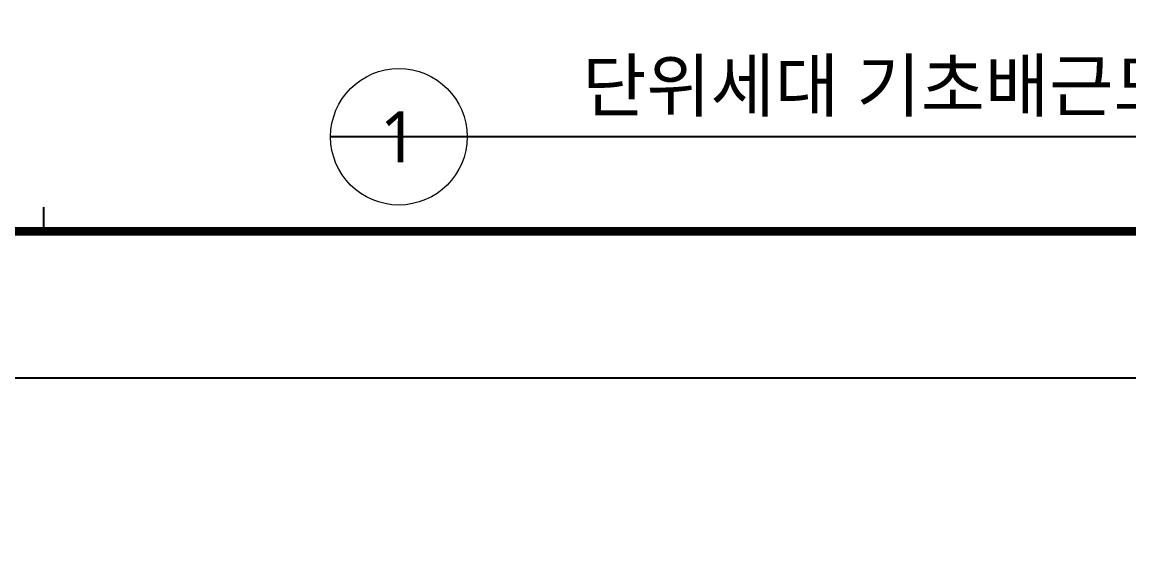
# Model space of a CAD drawing. Header units: millimetres. Extents: x 262481 to 2519995, y -394348 to 364571.
# Drawn here: x 500103 to 509830, y -90064 to -85504 of the extents above; entities that cross this region are included whole.
import ezdxf
from ezdxf.enums import TextEntityAlignment as Align
from ezdxf.xclip import XClip

# ---------------------------------------------------------------- set-up
doc = ezdxf.new("R2010")
doc.units = ezdxf.units.MM
doc.header["$LTSCALE"] = 65
doc.header["$XCLIPFRAME"] = 0
doc.layers.add('DEFPOINT', color=144, linetype='Continuous', plot=False)
doc.layers.add('FORM_고양장항A-1BL-S-성능$0$DEFPOINT', color=144, linetype='Continuous', plot=False)
doc.layers.add('FORM_고양장항A-1BL-S-성능$0$FORM', color=7, linetype='Continuous')
doc.layers.add('XS-기초$0$252', color=252, linetype='Continuous')
doc.layers.add('TEXT', color=3, linetype='Continuous', lineweight=9)
doc.styles.add('맑은고딕', font='malgun.ttf')

# ---------------------------------------------------------------- blocks, each defined once
blk = doc.blocks.new('XS-기초$0$A$C762E058C')
at = {"layer": 'XS-기초$0$252'}
h = blk.add_hatch(color=256, dxfattribs=at)
h.dxf.hatch_style = 1
h.paths.add_polyline_path([(93400, -71500), (92600, -71500), (92600, -72000), (93400, -72000)])
h.paths.add_polyline_path([(85300, -71500), (84500, -71500), (84500, -72000), (85300, -72000)])
h.paths.add_polyline_path([(93400, -63400), (92600, -63400), (92600, -63900), (93400, -63900)])
h.paths.add_polyline_path([(85300, -63400), (84500, -63400), (84500, -63900), (85300, -63900)])
h.paths.add_polyline_path([(93400, -55300), (92600, -55300), (92600, -55800), (93400, -55800)])
h.paths.add_polyline_path([(85300, -55300), (84500, -55300), (84500, -55800), (85300, -55800)])
h.paths.add_polyline_path([(93400, -47200), (92600, -47200), (92600, -47700), (93400, -47700)])
h.paths.add_polyline_path([(85300, -47200), (84500, -47200), (84500, -47700), (85300, -47700)])
h.paths.add_polyline_path([(93400, -39100), (92600, -39100), (92600, -39600), (93400, -39600)])
h.paths.add_polyline_path([(85300, -39100), (84500, -39100), (84500, -39600), (85300, -39600)])
h.paths.add_polyline_path([(73650, -71500), (72850, -71500), (72850, -72000), (73650, -72000)])
h.paths.add_polyline_path([(77850, -71500), (77050, -71500), (77050, -72000), (77850, -72000)])
h.paths.add_polyline_path([(68450, -71500), (67650, -71500), (67650, -72000), (68450, -72000)])
h.paths.add_polyline_path([(73650, -63400), (72850, -63400), (72850, -63900), (73650, -63900)])
h.paths.add_polyline_path([(77850, -63400), (77050, -63400), (77050, -63900), (77850, -63900)])
h.paths.add_polyline_path([(68450, -63400), (67650, -63400), (67650, -63900), (68450, -63900)])
h.paths.add_polyline_path([(73650, -55300), (72850, -55300), (72850, -55800), (73650, -55800)])
h.paths.add_polyline_path([(77850, -55300), (77050, -55300), (77050, -55800), (77850, -55800)])
h.paths.add_polyline_path([(68450, -55300), (67650, -55300), (67650, -55800), (68450, -55800)])
h.paths.add_polyline_path([(73650, -47200), (72850, -47200), (72850, -47700), (73650, -47700)])
h.paths.add_polyline_path([(77850, -47200), (77050, -47200), (77050, -47700), (77850, -47700)])
h.paths.add_polyline_path([(68450, -47200), (67650, -47200), (67650, -47700), (68450, -47700)])
h.paths.add_polyline_path([(73650, -39100), (72850, -39100), (72850, -39600), (73650, -39600)])
h.paths.add_polyline_path([(77850, -39100), (77050, -39100), (77050, -39600), (77850, -39600)])
h.paths.add_polyline_path([(68450, -39100), (67650, -39100), (67650, -39600), (68450, -39600)])
h.paths.add_polyline_path([(73650, -22900), (72850, -22900), (72850, -23400), (73650, -23400)])
h.paths.add_polyline_path([(73650, -31000), (72850, -31000), (72850, -31500), (73650, -31500)])
h.paths.add_polyline_path([(101500, -63400), (100700, -63400), (100700, -63900), (101500, -63900)])
h.paths.add_polyline_path([(101500, -41540), (100700, -41540), (100700, -42040), (101500, -42040)])
h.paths.add_polyline_path([(101500, -35500), (100700, -35500), (100700, -36000), (101500, -36000)])
h.paths.add_polyline_path([(101500, -29350), (100700, -29350), (100700, -29850), (101500, -29850)])
h.paths.add_polyline_path([(101500, -22900), (100700, -22900), (100700, -23400), (101500, -23400)])
h.paths.add_polyline_path([(68450, -22900), (67650, -22900), (67650, -23400), (68450, -23400)])
h.paths.add_polyline_path([(77850, -22900), (77050, -22900), (77050, -23400), (77850, -23400)])
h.paths.add_polyline_path([(85300, -22900), (84500, -22900), (84500, -23400), (85300, -23400)])
h.paths.add_polyline_path([(93400, -31000), (92600, -31000), (92600, -31500), (93400, -31500)])
h.paths.add_polyline_path([(77850, -31000), (77050, -31000), (77050, -31500), (77850, -31500)])
h.paths.add_polyline_path([(85300, -31000), (84500, -31000), (84500, -31500), (85300, -31500)])
h.paths.add_polyline_path([(93400, -22900), (92600, -22900), (92600, -23400), (93400, -23400)])
h.paths.add_polyline_path([(68450, -31000), (67650, -31000), (67650, -31500), (68450, -31500)])
h.paths.add_polyline_path([(101500, -47580), (100700, -47580), (100700, -48080), (101500, -48080)])
h.paths.add_polyline_path([(101500, -55300), (100700, -55300), (100700, -55800), (101500, -55800)])
h.paths.add_polyline_path([(101700, -72000), (101700, -71200), (101200, -71200), (101200, -72000)])
h.paths.add_polyline_path([(125700, -72000), (125700, -71200), (125200, -71200), (125200, -72000)])
h.paths.add_polyline_path([(117700, -72000), (117700, -71200), (117200, -71200), (117200, -72000)])
h.paths.add_polyline_path([(109700, -72000), (109700, -71200), (109200, -71200), (109200, -72000)])
h.paths.add_polyline_path([(136755, -71500), (135955, -71500), (135955, -72000), (136755, -72000)])
h.paths.add_polyline_path([(144555, -71500), (143755, -71500), (143755, -72000), (144555, -72000)])
h.paths.add_polyline_path([(133700, -72000), (133700, -71200), (133200, -71200), (133200, -72000)])
blk = doc.blocks.new('XS-기초')
at = {"layer": 'XS-기초$0$252'}
blk.add_blockref('XS-기초$0$A$C762E058C', (118310, 198300), dxfattribs=at)
blk = doc.blocks.new('FORM_고양장항A-1BL-S-성능')
at = {"layer": 'FORM_고양장항A-1BL-S-성능$0$DEFPOINT', "color": 1}
blk.add_line((208.5, 22), (208.5, 25), dxfattribs=at)
at = {"layer": 'FORM_고양장항A-1BL-S-성능$0$DEFPOINT'}
blk.add_lwpolyline([(0, 594), (0, 0), (841, 0), (841, 594), (0, 594)], dxfattribs=at)
at = {"layer": 'FORM_고양장항A-1BL-S-성능$0$FORM'}
for points in [[(25, 573), (25, 21), (757, 21), (757, 573)], [(26, 572), (26, 22), (756, 22), (756, 572)]]:
    blk.add_lwpolyline(points, close=True, dxfattribs=at)
at = {"layer": 'FORM_고양장항A-1BL-S-성능$0$FORM', "const_width": 1}
blk.add_lwpolyline([(25.5, 572.5), (25.5, 21.5), (756.5, 21.5), (756.5, 572.5)], close=True, dxfattribs=at)

msp = doc.modelspace()

# ---------------------------------------------------------------- linework, layer by layer
at = {"layer": 'DEFPOINT'}
msp.add_line((512414.3, -86511.6), (502814.3, -86511.6), dxfattribs=at)
at = {"layer": 'TEXT'}
msp.add_line((504014.3, -86511.6), (512414.3, -86511.6), dxfattribs=at)
msp.add_circle((503414.3, -86511.6), 600, dxfattribs=at)

# ---------------------------------------------------------------- block references
at = {"xscale": 60, "yscale": 60, "zscale": 60}
msp.add_blockref('FORM_고양장항A-1BL-S-성능', (487784.3, -88631.6), dxfattribs=at)
ref = msp.add_blockref('XS-기초', (664734.3, -301221.6), dxfattribs=dict(rotation=90))
XClip(ref).set_block_clipping_path([(221610.0000000002, 141650.0000000168), (245034.9999999982, 172590.0000000082)])

# ---------------------------------------------------------------- texts
at = {"layer": 'TEXT', "style": '맑은고딕'}
msp.add_text('단위세대 기초배근도-1(말뚝)', height=450, dxfattribs=at).set_placement((512264.3, -86061.6), align=Align.MIDDLE_RIGHT)
msp.add_text('1', height=450, dxfattribs=at).set_placement((503414.3, -86511.6), align=Align.MIDDLE_CENTER)

doc.saveas('drawing.dxf')
